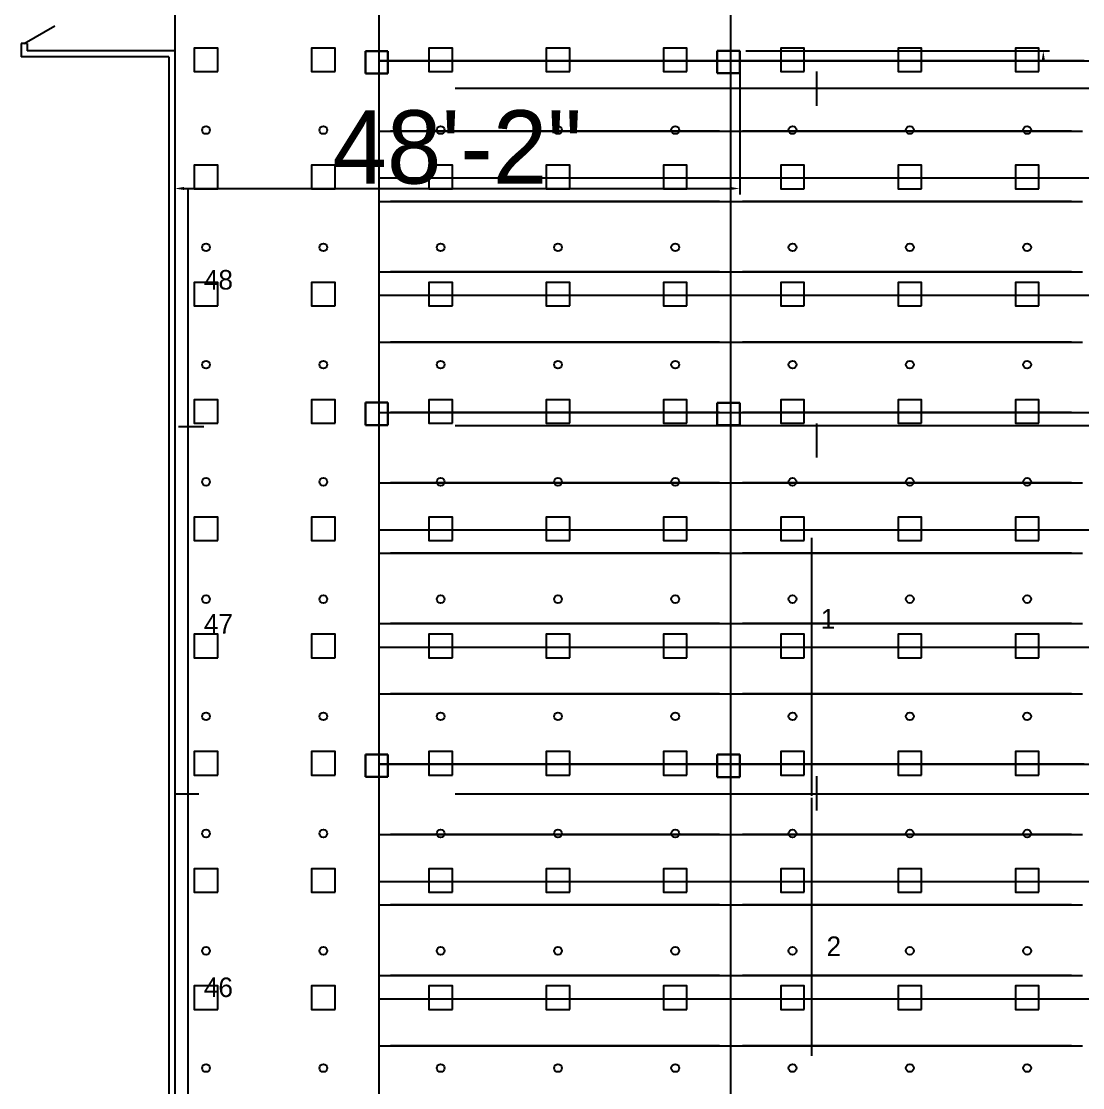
# Model space of a CAD drawing. Extents: x 1373 to 6011, y 746 to 4300.
# Drawn here: x 1655 to 2741, y 1934 to 3026 of the extents above; entities that cross this region are included whole.
import ezdxf

# ---------------------------------------------------------------- set-up
doc = ezdxf.new("R2010")
doc.units = 0
doc.header["$LTSCALE"] = 192
doc.header["$MEASUREMENT"] = 0
doc.layers.get('0').update_dxf_attribs({"linetype": 'CONTINUOUS'})
for name, color, linetype in [('CEILING', 4, 'CONTINUOUS'), ('DIMENSIONS', 7, 'CONTINUOUS'), ('ELECTTRACKS', 6, 'CONTINUOUS'), ('FIXT-DWNLITE', 6, 'CONTINUOUS'), ('FIXT-HID', 5, 'CONTINUOUS'), ('FIXT-TRACK', 7, 'CONTINUOUS'), ('VENU-JOIST', 6, 'CONTINUOUS'), ('VENU-TRUSS_P-POINTS', 9, 'CONTINUOUS')]:
    doc.layers.add(name, color=color, linetype=linetype)

# ---------------------------------------------------------------- blocks, each defined once
blk = doc.blocks.new('JOIST')
at = {"layer": 'VENU-JOIST'}
for p, q in [((0.5, 0), (359.5, 0)), ((35.8, 0, -24), (324.2, 0, -24)), ((180, 0, -24), (180, 0))]:
    blk.add_line(p, q, dxfattribs=at)
at = {"layer": 'VENU-JOIST', "extrusion": (0, -1, 0)}
for points in [[(35.8, -24), (11.7, 0)], [(59.8, 0), (35.8, -24)], [(83.8, -24), (59.8, 0)], [(107.9, 0), (83.8, -24)], [(131.9, -24), (107.9, 0)], [(156, 0), (131.9, -24)], [(180, -24), (156, 0)], [(204, 0), (180, -24)], [(228.1, -24), (204, 0)], [(252.1, 0), (228.1, -24)], [(276.2, -24), (252.1, 0)], [(300.2, 0), (276.2, -24)], [(324.2, -24), (300.2, 0)], [(348.3, 0), (324.2, -24)]]:
    blk.add_lwpolyline(points, dxfattribs=at)

msp = doc.modelspace()

# ---------------------------------------------------------------- linework, layer by layer
for p, q in [((1658.2, 3002.8), (1689.4, 3020.8)), ((1661.2, 3002.8), (1655.2, 3002.8)), ((1655.2, 3002.8), (1655.2, 2989.3)), ((1661.2, 3002.8), (1661.2, 2995.3)), ((1812.2, 2995.3), (1661.2, 2995.3)), ((1812.2, 2995.3, 192), (1661.2, 2995.3, 192)), ((1812.2, 2995.3), (1812.2, 1486)), ((2007.2, 2972), (2007.2, 2995)), ((2007.2, 2995), (2030.2, 2995)), ((2030.2, 2995), (2030.2, 2972)), ((2367.2, 2972.3), (2367.2, 2995.3)), ((2367.2, 2995.3), (2390.2, 2995.3)), ((2390.2, 2995.3), (2390.2, 2972.3)), ((1806.2, 2989.3), (1655.2, 2989.3)), ((1806.2, 2989.3), (1806.2, 1492)), ((1812.2, 2989), (1812.2, 2848.2)), ((2030.2, 2972), (2007.2, 2972)), ((2390.2, 2972.3), (2367.2, 2972.3)), ((2007.2, 2612.3), (2007.2, 2635.3)), ((2007.2, 2635.3), (2030.2, 2635.3)), ((2030.2, 2635.3), (2030.2, 2612.3)), ((2367.2, 2612.1), (2367.2, 2635.1)), ((2367.2, 2635.1), (2390.2, 2635.1)), ((2390.2, 2635.1), (2390.2, 2612.1)), ((2030.2, 2612.3), (2007.2, 2612.3)), ((2390.2, 2612.1), (2367.2, 2612.1)), ((2007.2, 2252.3), (2007.2, 2275.3)), ((2007.2, 2275.3), (2030.2, 2275.3)), ((2030.2, 2275.3), (2030.2, 2252.3)), ((2367.2, 2252.1), (2367.2, 2275.1)), ((2367.2, 2275.1), (2390.2, 2275.1)), ((2390.2, 2275.1), (2390.2, 2252.1)), ((2030.2, 2252.3), (2007.2, 2252.3)), ((2390.2, 2252.1), (2367.2, 2252.1))]:
    msp.add_line(p, q)
msp.add_solid([(1821.6, 2852.9), (1821.6, 2856), (1812.2, 2854.4)])
at = {"layer": 'CEILING'}
for p, q in [((1812.2, 3322.3, 299), (1812.2, 1208.2, 299)), ((2030.2, 2995, 300), (2007.2, 2995, 300)), ((2007.2, 2995, 300), (2007.2, 2972, 300)), ((2030.2, 2972, 300), (2030.2, 2995, 300)), ((2390.2, 2995.3, 300), (2367.2, 2995.3, 300)), ((2367.2, 2995.3, 300), (2367.2, 2972.3, 300)), ((2390.2, 2972.3, 300), (2390.2, 2995.3, 300)), ((2007.2, 2972, 300), (2030.2, 2972, 300)), ((2367.2, 2972.3, 300), (2390.2, 2972.3, 300)), ((2030.2, 2635.3, 300), (2007.2, 2635.3, 300)), ((2007.2, 2635.3, 300), (2007.2, 2612.3, 300)), ((2030.2, 2612.3, 300), (2030.2, 2635.3, 300)), ((2390.2, 2635.1, 300), (2367.2, 2635.1, 300)), ((2367.2, 2635.1, 300), (2367.2, 2612.1, 300)), ((2390.2, 2612.1, 300), (2390.2, 2635.1, 300)), ((2007.2, 2612.3, 300), (2030.2, 2612.3, 300)), ((2367.2, 2612.1, 300), (2390.2, 2612.1, 300)), ((2030.2, 2275.3, 300), (2007.2, 2275.3, 300)), ((2007.2, 2275.3, 300), (2007.2, 2252.3, 300)), ((2030.2, 2252.3, 300), (2030.2, 2275.3, 300)), ((2367.2, 2275.1, 300), (2367.2, 2252.1, 300)), ((2390.2, 2275.1, 300), (2367.2, 2275.1, 300)), ((2390.2, 2252.1, 300), (2390.2, 2275.1, 300)), ((2007.2, 2252.3, 300), (2030.2, 2252.3, 300)), ((2367.2, 2252.1, 300), (2390.2, 2252.1, 300))]:
    msp.add_line(p, q, dxfattribs=at)
at = {"layer": 'DIMENSIONS'}
for p, q in [((2396.5, 2995.3), (2707, 2995.3)), ((2390.2, 2989), (2390.2, 2848.2)), ((1821.6, 2854.4), (2380.9, 2854.4))]:
    msp.add_line(p, q, dxfattribs=at)
for points in [[(2699.2, 2985.9), (2702.3, 2985.9), (2700.7, 2995.3)], [(2380.9, 2852.9), (2380.9, 2856), (2390.2, 2854.4)]]:
    msp.add_solid(points, dxfattribs=at)
at = {"layer": 'ELECTTRACKS'}
for p, q in [((2469, 2939, 300), (2469, 2974, 300)), ((1826, 1488, 300), (1826, 2855, 300)), ((1816, 2611, 300), (1842, 2611, 300)), ((2469, 2579, 300), (2469, 2614, 300)), ((2464, 2233, 300), (2464, 2497, 300)), ((2469, 2218, 300), (2469, 2253, 300)), ((1812, 2235, 300), (1837, 2235, 300)), ((2099, 2235, 300), (3052, 2235, 300)), ((2464, 1967, 300), (2464, 2231, 300))]:
    msp.add_line(p, q, dxfattribs=at)
at = {"layer": 'FIXT-DWNLITE'}
for centre in [(1844.2, 2914.2, 300), (1964.2, 2914.2, 300), (2084.2, 2914.2, 300), (2204.2, 2914.2, 300), (2324.2, 2914.2, 300), (2444.2, 2914.2, 300), (2564.2, 2914.2, 300), (2684.2, 2914.2, 300), (1844.2, 2794.2, 300), (1964.2, 2794.2, 300), (2084.2, 2794.2, 300), (2204.2, 2794.2, 300), (2324.2, 2794.2, 300), (2444.2, 2794.2, 300), (2564.2, 2794.2, 300), (2684.2, 2794.2, 300), (1844.2, 2674.2, 300), (1964.2, 2674.2, 300), (2084.2, 2674.2, 300), (2204.2, 2674.2, 300), (2324.2, 2674.2, 300), (2444.2, 2674.2, 300), (2564.2, 2674.2, 300), (2684.2, 2674.2, 300), (1844.2, 2554.2, 300), (1964.2, 2554.2, 300), (2084.2, 2554.2, 300), (2204.2, 2554.2, 300), (2324.2, 2554.2, 300), (2444.2, 2554.2, 300), (2564.2, 2554.2, 300), (2684.2, 2554.2, 300), (1844.2, 2434.2, 300), (1964.2, 2434.2, 300), (2084.2, 2434.2, 300), (2204.2, 2434.2, 300), (2324.2, 2434.2, 300), (2444.2, 2434.2, 300), (2564.2, 2434.2, 300), (2684.2, 2434.2, 300), (1844.2, 2314.2, 300), (1964.2, 2314.2, 300), (2084.2, 2314.2, 300), (2204.2, 2314.2, 300), (2324.2, 2314.2, 300), (2444.2, 2314.2, 300), (2444.2, 2314.2, 300), (2564.2, 2314.2, 300), (2684.2, 2314.2, 300), (1844.2, 2194.3, 300), (1964.2, 2194.3, 300), (2084.2, 2194.3, 300), (2204.2, 2194.3, 300), (2324.2, 2194.3, 300), (2444.2, 2194.3, 300), (2564.2, 2194.3, 300), (2684.2, 2194.3, 300), (1844.2, 2074.3, 300), (1964.2, 2074.3, 300), (2084.2, 2074.3, 300), (2204.2, 2074.3, 300), (2324.2, 2074.3, 300), (2444.2, 2074.3, 300), (2564.2, 2074.3, 300), (2684.2, 2074.3, 300), (1844.2, 1954.3, 300), (1964.2, 1954.3, 300), (2084.2, 1954.3, 300), (2204.2, 1954.3, 300), (2324.2, 1954.3, 300), (2444.2, 1954.3, 300), (2564.2, 1954.3, 300), (2684.2, 1954.3, 300)]:
    msp.add_circle(centre, 4, dxfattribs=at)
at = {"layer": 'FIXT-HID', "elevation": 300}
for points in [[(1856.2, 2974.2), (1856.2, 2998.2), (1856.2, 2998.2), (1856.2, 2998.2), (1832.2, 2998.2), (1832.2, 2974.2)], [(1856.2, 2974.2), (1856.2, 2998.2), (1856.2, 2998.2), (1856.2, 2998.2), (1832.2, 2998.2), (1832.2, 2974.2)], [(1976.2, 2974.2), (1976.2, 2998.2), (1976.2, 2998.2), (1976.2, 2998.2), (1952.2, 2998.2), (1952.2, 2974.2)], [(1976.2, 2974.2), (1976.2, 2998.2), (1976.2, 2998.2), (1976.2, 2998.2), (1952.2, 2998.2), (1952.2, 2974.2)], [(2096.2, 2974.2), (2096.2, 2998.2), (2096.2, 2998.2), (2096.2, 2998.2), (2072.2, 2998.2), (2072.2, 2974.2)], [(2096.2, 2974.2), (2096.2, 2998.2), (2096.2, 2998.2), (2096.2, 2998.2), (2072.2, 2998.2), (2072.2, 2974.2)], [(2216.2, 2974.2), (2216.2, 2998.2), (2216.2, 2998.2), (2216.2, 2998.2), (2192.2, 2998.2), (2192.2, 2974.2)], [(2216.2, 2974.2), (2216.2, 2998.2), (2216.2, 2998.2), (2216.2, 2998.2), (2192.2, 2998.2), (2192.2, 2974.2)], [(2336.2, 2974.2), (2336.2, 2998.2), (2336.2, 2998.2), (2336.2, 2998.2), (2312.2, 2998.2), (2312.2, 2974.2)], [(2336.2, 2974.2), (2336.2, 2998.2), (2336.2, 2998.2), (2336.2, 2998.2), (2312.2, 2998.2), (2312.2, 2974.2)], [(2456.2, 2974.2), (2456.2, 2998.2), (2456.2, 2998.2), (2456.2, 2998.2), (2432.2, 2998.2), (2432.2, 2974.2)], [(2456.2, 2974.2), (2456.2, 2998.2), (2456.2, 2998.2), (2456.2, 2998.2), (2432.2, 2998.2), (2432.2, 2974.2)], [(2576.2, 2974.2), (2576.2, 2998.2), (2576.2, 2998.2), (2576.2, 2998.2), (2552.2, 2998.2), (2552.2, 2974.2)], [(2576.2, 2974.2), (2576.2, 2998.2), (2576.2, 2998.2), (2576.2, 2998.2), (2552.2, 2998.2), (2552.2, 2974.2)], [(2696.2, 2974.2), (2696.2, 2998.2), (2696.2, 2998.2), (2696.2, 2998.2), (2672.2, 2998.2), (2672.2, 2974.2)], [(2696.2, 2974.2), (2696.2, 2998.2), (2696.2, 2998.2), (2696.2, 2998.2), (2672.2, 2998.2), (2672.2, 2974.2)], [(1856.2, 2854.2), (1856.2, 2878.2), (1856.2, 2878.2), (1856.2, 2878.2), (1832.2, 2878.2), (1832.2, 2854.2)], [(1976.2, 2854.2), (1976.2, 2878.2), (1976.2, 2878.2), (1976.2, 2878.2), (1952.2, 2878.2), (1952.2, 2854.2)], [(2096.2, 2854.2), (2096.2, 2878.2), (2096.2, 2878.2), (2096.2, 2878.2), (2072.2, 2878.2), (2072.2, 2854.2)], [(2216.2, 2854.2), (2216.2, 2878.2), (2216.2, 2878.2), (2216.2, 2878.2), (2192.2, 2878.2), (2192.2, 2854.2)], [(2336.2, 2854.2), (2336.2, 2878.2), (2336.2, 2878.2), (2336.2, 2878.2), (2312.2, 2878.2), (2312.2, 2854.2)], [(2456.2, 2854.2), (2456.2, 2878.2), (2456.2, 2878.2), (2456.2, 2878.2), (2432.2, 2878.2), (2432.2, 2854.2)], [(2576.2, 2854.2), (2576.2, 2878.2), (2576.2, 2878.2), (2576.2, 2878.2), (2552.2, 2878.2), (2552.2, 2854.2)], [(2696.2, 2854.2), (2696.2, 2878.2), (2696.2, 2878.2), (2696.2, 2878.2), (2672.2, 2878.2), (2672.2, 2854.2)], [(1856.2, 2734.2), (1856.2, 2758.2), (1856.2, 2758.2), (1856.2, 2758.2), (1832.2, 2758.2), (1832.2, 2734.2)], [(1976.2, 2734.2), (1976.2, 2758.2), (1976.2, 2758.2), (1976.2, 2758.2), (1952.2, 2758.2), (1952.2, 2734.2)], [(2096.2, 2734.2), (2096.2, 2758.2), (2096.2, 2758.2), (2096.2, 2758.2), (2072.2, 2758.2), (2072.2, 2734.2)], [(2216.2, 2734.2), (2216.2, 2758.2), (2216.2, 2758.2), (2216.2, 2758.2), (2192.2, 2758.2), (2192.2, 2734.2)], [(2336.2, 2734.2), (2336.2, 2758.2), (2336.2, 2758.2), (2336.2, 2758.2), (2312.2, 2758.2), (2312.2, 2734.2)], [(2456.2, 2734.2), (2456.2, 2758.2), (2456.2, 2758.2), (2456.2, 2758.2), (2432.2, 2758.2), (2432.2, 2734.2)], [(2576.2, 2734.2), (2576.2, 2758.2), (2576.2, 2758.2), (2576.2, 2758.2), (2552.2, 2758.2), (2552.2, 2734.2)], [(2696.2, 2734.2), (2696.2, 2758.2), (2696.2, 2758.2), (2696.2, 2758.2), (2672.2, 2758.2), (2672.2, 2734.2)], [(1856.2, 2614.2), (1856.2, 2638.2), (1856.2, 2638.2), (1856.2, 2638.2), (1832.2, 2638.2), (1832.2, 2614.2)], [(1976.2, 2614.2), (1976.2, 2638.2), (1976.2, 2638.2), (1976.2, 2638.2), (1952.2, 2638.2), (1952.2, 2614.2)], [(2096.2, 2614.2), (2096.2, 2638.2), (2096.2, 2638.2), (2096.2, 2638.2), (2072.2, 2638.2), (2072.2, 2614.2)], [(2216.2, 2614.2), (2216.2, 2638.2), (2216.2, 2638.2), (2216.2, 2638.2), (2192.2, 2638.2), (2192.2, 2614.2)], [(2336.2, 2614.2), (2336.2, 2638.2), (2336.2, 2638.2), (2336.2, 2638.2), (2312.2, 2638.2), (2312.2, 2614.2)], [(2456.2, 2614.2), (2456.2, 2638.2), (2456.2, 2638.2), (2456.2, 2638.2), (2432.2, 2638.2), (2432.2, 2614.2)], [(2576.2, 2614.2), (2576.2, 2638.2), (2576.2, 2638.2), (2576.2, 2638.2), (2552.2, 2638.2), (2552.2, 2614.2)], [(2696.2, 2614.2), (2696.2, 2638.2), (2696.2, 2638.2), (2696.2, 2638.2), (2672.2, 2638.2), (2672.2, 2614.2)], [(1856.2, 2494.2), (1856.2, 2518.2), (1856.2, 2518.2), (1856.2, 2518.2), (1832.2, 2518.2), (1832.2, 2494.2)], [(1976.2, 2494.2), (1976.2, 2518.2), (1976.2, 2518.2), (1976.2, 2518.2), (1952.2, 2518.2), (1952.2, 2494.2)], [(2096.2, 2494.2), (2096.2, 2518.2), (2096.2, 2518.2), (2096.2, 2518.2), (2072.2, 2518.2), (2072.2, 2494.2)], [(2216.2, 2494.2), (2216.2, 2518.2), (2216.2, 2518.2), (2216.2, 2518.2), (2192.2, 2518.2), (2192.2, 2494.2)], [(2336.2, 2494.2), (2336.2, 2518.2), (2336.2, 2518.2), (2336.2, 2518.2), (2312.2, 2518.2), (2312.2, 2494.2)], [(2456.2, 2494.2), (2456.2, 2518.2), (2456.2, 2518.2), (2456.2, 2518.2), (2432.2, 2518.2), (2432.2, 2494.2)], [(2576.2, 2494.2), (2576.2, 2518.2), (2576.2, 2518.2), (2576.2, 2518.2), (2552.2, 2518.2), (2552.2, 2494.2)], [(2696.2, 2494.2), (2696.2, 2518.2), (2696.2, 2518.2), (2696.2, 2518.2), (2672.2, 2518.2), (2672.2, 2494.2)], [(1856.2, 2374.2), (1856.2, 2398.2), (1856.2, 2398.2), (1856.2, 2398.2), (1832.2, 2398.2), (1832.2, 2374.2)], [(1976.2, 2374.2), (1976.2, 2398.2), (1976.2, 2398.2), (1976.2, 2398.2), (1952.2, 2398.2), (1952.2, 2374.2)], [(2096.2, 2374.2), (2096.2, 2398.2), (2096.2, 2398.2), (2096.2, 2398.2), (2072.2, 2398.2), (2072.2, 2374.2)], [(2216.2, 2374.2), (2216.2, 2398.2), (2216.2, 2398.2), (2216.2, 2398.2), (2192.2, 2398.2), (2192.2, 2374.2)], [(2336.2, 2374.2), (2336.2, 2398.2), (2336.2, 2398.2), (2336.2, 2398.2), (2312.2, 2398.2), (2312.2, 2374.2)], [(2456.2, 2374.2), (2456.2, 2398.2), (2456.2, 2398.2), (2456.2, 2398.2), (2432.2, 2398.2), (2432.2, 2374.2)], [(2576.2, 2374.2), (2576.2, 2398.2), (2576.2, 2398.2), (2576.2, 2398.2), (2552.2, 2398.2), (2552.2, 2374.2)], [(2696.2, 2374.2), (2696.2, 2398.2), (2696.2, 2398.2), (2696.2, 2398.2), (2672.2, 2398.2), (2672.2, 2374.2)], [(1856.2, 2254.2), (1856.2, 2278.2), (1856.2, 2278.2), (1856.2, 2278.2), (1832.2, 2278.2), (1832.2, 2254.2)], [(1856.2, 2254.2), (1856.2, 2278.2), (1856.2, 2278.2), (1856.2, 2278.2), (1832.2, 2278.2), (1832.2, 2254.2)], [(1976.2, 2254.2), (1976.2, 2278.2), (1976.2, 2278.2), (1976.2, 2278.2), (1952.2, 2278.2), (1952.2, 2254.2)], [(1976.2, 2254.2), (1976.2, 2278.2), (1976.2, 2278.2), (1976.2, 2278.2), (1952.2, 2278.2), (1952.2, 2254.2)], [(2096.2, 2254.2), (2096.2, 2278.2), (2096.2, 2278.2), (2096.2, 2278.2), (2072.2, 2278.2), (2072.2, 2254.2)], [(2096.2, 2254.2), (2096.2, 2278.2), (2096.2, 2278.2), (2096.2, 2278.2), (2072.2, 2278.2), (2072.2, 2254.2)], [(2216.2, 2254.2), (2216.2, 2278.2), (2216.2, 2278.2), (2216.2, 2278.2), (2192.2, 2278.2), (2192.2, 2254.2)], [(2216.2, 2254.2), (2216.2, 2278.2), (2216.2, 2278.2), (2216.2, 2278.2), (2192.2, 2278.2), (2192.2, 2254.2)], [(2336.2, 2254.2), (2336.2, 2278.2), (2336.2, 2278.2), (2336.2, 2278.2), (2312.2, 2278.2), (2312.2, 2254.2)], [(2336.2, 2254.2), (2336.2, 2278.2), (2336.2, 2278.2), (2336.2, 2278.2), (2312.2, 2278.2), (2312.2, 2254.2)], [(2456.2, 2254.2), (2456.2, 2278.2), (2456.2, 2278.2), (2456.2, 2278.2), (2432.2, 2278.2), (2432.2, 2254.2)], [(2456.2, 2254.2), (2456.2, 2278.2), (2456.2, 2278.2), (2456.2, 2278.2), (2432.2, 2278.2), (2432.2, 2254.2)], [(2576.2, 2254.2), (2576.2, 2278.2), (2576.2, 2278.2), (2576.2, 2278.2), (2552.2, 2278.2), (2552.2, 2254.2)], [(2576.2, 2254.2), (2576.2, 2278.2), (2576.2, 2278.2), (2576.2, 2278.2), (2552.2, 2278.2), (2552.2, 2254.2)], [(2576.2, 2254.2), (2576.2, 2278.2), (2576.2, 2278.2), (2576.2, 2278.2), (2552.2, 2278.2), (2552.2, 2254.2)], [(2696.2, 2254.2), (2696.2, 2278.2), (2696.2, 2278.2), (2696.2, 2278.2), (2672.2, 2278.2), (2672.2, 2254.2)], [(2696.2, 2254.2), (2696.2, 2278.2), (2696.2, 2278.2), (2696.2, 2278.2), (2672.2, 2278.2), (2672.2, 2254.2)], [(2696.2, 2254.2), (2696.2, 2278.2), (2696.2, 2278.2), (2696.2, 2278.2), (2672.2, 2278.2), (2672.2, 2254.2)], [(1856.2, 2134.3), (1856.2, 2158.3), (1856.2, 2158.3), (1856.2, 2158.3), (1832.2, 2158.3), (1832.2, 2134.3)], [(1856.2, 2134.3), (1856.2, 2158.3), (1856.2, 2158.3), (1856.2, 2158.3), (1832.2, 2158.3), (1832.2, 2134.3)], [(1976.2, 2134.3), (1976.2, 2158.3), (1976.2, 2158.3), (1976.2, 2158.3), (1952.2, 2158.3), (1952.2, 2134.3)], [(1976.2, 2134.3), (1976.2, 2158.3), (1976.2, 2158.3), (1976.2, 2158.3), (1952.2, 2158.3), (1952.2, 2134.3)], [(2096.2, 2134.3), (2096.2, 2158.3), (2096.2, 2158.3), (2096.2, 2158.3), (2072.2, 2158.3), (2072.2, 2134.3)], [(2096.2, 2134.3), (2096.2, 2158.3), (2096.2, 2158.3), (2096.2, 2158.3), (2072.2, 2158.3), (2072.2, 2134.3)], [(2216.2, 2134.3), (2216.2, 2158.3), (2216.2, 2158.3), (2216.2, 2158.3), (2192.2, 2158.3), (2192.2, 2134.3)], [(2216.2, 2134.3), (2216.2, 2158.3), (2216.2, 2158.3), (2216.2, 2158.3), (2192.2, 2158.3), (2192.2, 2134.3)], [(2336.2, 2134.3), (2336.2, 2158.3), (2336.2, 2158.3), (2336.2, 2158.3), (2312.2, 2158.3), (2312.2, 2134.3)], [(2336.2, 2134.3), (2336.2, 2158.3), (2336.2, 2158.3), (2336.2, 2158.3), (2312.2, 2158.3), (2312.2, 2134.3)], [(2456.2, 2134.3), (2456.2, 2158.3), (2456.2, 2158.3), (2456.2, 2158.3), (2432.2, 2158.3), (2432.2, 2134.3)], [(2456.2, 2134.3), (2456.2, 2158.3), (2456.2, 2158.3), (2456.2, 2158.3), (2432.2, 2158.3), (2432.2, 2134.3)], [(2576.2, 2134.3), (2576.2, 2158.3), (2576.2, 2158.3), (2576.2, 2158.3), (2552.2, 2158.3), (2552.2, 2134.3)], [(2576.2, 2134.3), (2576.2, 2158.3), (2576.2, 2158.3), (2576.2, 2158.3), (2552.2, 2158.3), (2552.2, 2134.3)], [(2696.2, 2134.3), (2696.2, 2158.3), (2696.2, 2158.3), (2696.2, 2158.3), (2672.2, 2158.3), (2672.2, 2134.3)], [(2696.2, 2134.3), (2696.2, 2158.3), (2696.2, 2158.3), (2696.2, 2158.3), (2672.2, 2158.3), (2672.2, 2134.3)], [(1856.2, 2014.3), (1856.2, 2038.3), (1856.2, 2038.3), (1856.2, 2038.3), (1832.2, 2038.3), (1832.2, 2014.3)], [(1856.2, 2014.3), (1856.2, 2038.3), (1856.2, 2038.3), (1856.2, 2038.3), (1832.2, 2038.3), (1832.2, 2014.3)], [(1976.2, 2014.3), (1976.2, 2038.3), (1976.2, 2038.3), (1976.2, 2038.3), (1952.2, 2038.3), (1952.2, 2014.3)], [(1976.2, 2014.3), (1976.2, 2038.3), (1976.2, 2038.3), (1976.2, 2038.3), (1952.2, 2038.3), (1952.2, 2014.3)], [(2096.2, 2014.3), (2096.2, 2038.3), (2096.2, 2038.3), (2096.2, 2038.3), (2072.2, 2038.3), (2072.2, 2014.3)], [(2096.2, 2014.3), (2096.2, 2038.3), (2096.2, 2038.3), (2096.2, 2038.3), (2072.2, 2038.3), (2072.2, 2014.3)], [(2216.2, 2014.3), (2216.2, 2038.3), (2216.2, 2038.3), (2216.2, 2038.3), (2192.2, 2038.3), (2192.2, 2014.3)], [(2216.2, 2014.3), (2216.2, 2038.3), (2216.2, 2038.3), (2216.2, 2038.3), (2192.2, 2038.3), (2192.2, 2014.3)], [(2336.2, 2014.3), (2336.2, 2038.3), (2336.2, 2038.3), (2336.2, 2038.3), (2312.2, 2038.3), (2312.2, 2014.3)], [(2336.2, 2014.3), (2336.2, 2038.3), (2336.2, 2038.3), (2336.2, 2038.3), (2312.2, 2038.3), (2312.2, 2014.3)], [(2456.2, 2014.3), (2456.2, 2038.3), (2456.2, 2038.3), (2456.2, 2038.3), (2432.2, 2038.3), (2432.2, 2014.3)], [(2456.2, 2014.3), (2456.2, 2038.3), (2456.2, 2038.3), (2456.2, 2038.3), (2432.2, 2038.3), (2432.2, 2014.3)], [(2576.2, 2014.3), (2576.2, 2038.3), (2576.2, 2038.3), (2576.2, 2038.3), (2552.2, 2038.3), (2552.2, 2014.3)], [(2576.2, 2014.3), (2576.2, 2038.3), (2576.2, 2038.3), (2576.2, 2038.3), (2552.2, 2038.3), (2552.2, 2014.3)], [(2696.2, 2014.3), (2696.2, 2038.3), (2696.2, 2038.3), (2696.2, 2038.3), (2672.2, 2038.3), (2672.2, 2014.3)], [(2696.2, 2014.3), (2696.2, 2038.3), (2696.2, 2038.3), (2696.2, 2038.3), (2672.2, 2038.3), (2672.2, 2014.3)]]:
    msp.add_lwpolyline(points, close=True, dxfattribs=at)
at = {"layer": 'FIXT-HID'}
msp.add_circle((2444.2, 2794.2, 300), 4, dxfattribs=at)
at = {"layer": 'FIXT-TRACK'}
for p, q in [((2099, 2957, 300), (4252, 2957, 300)), ((2099, 2612, 300), (4252, 2612, 300))]:
    msp.add_line(p, q, dxfattribs=at)
at = {"layer": 'VENU-JOIST', "extrusion": (0, -1, 0)}
for p, q in [((2382.5, 2985.2, 642), (2021.5, 2985.2, 489.5)), ((2021.6, 2985.2, 641.5), (2382.5, 2985.2, 489.5)), ((2742.5, 2985.2, 642), (2381.5, 2985.2, 489.5)), ((2381.6, 2985.2, 641.5), (2742.5, 2985.2, 489.5)), ((2382.5, 2265.2, 642), (2021.5, 2265.2, 489.5)), ((2021.6, 2265.2, 641.5), (2382.5, 2265.2, 489.5)), ((2742.5, 2265.2, 642), (2381.5, 2265.2, 489.5)), ((2381.6, 2265.2, 641.5), (2742.5, 2265.2, 489.5))]:
    msp.add_line(p, q, dxfattribs=at)
at = {"layer": 'VENU-TRUSS_P-POINTS', "extrusion": (1, 0, 0)}
for p, q in [((2021.2, 2985.2, 503), (2021.2, 3105.2, 628)), ((2381.2, 2985.2, 503), (2381.2, 3105.2, 628)), ((2021.2, 2985.2, 628), (2021.2, 2985.2, 503)), ((2021.2, 2865.2, 503), (2021.2, 2985.2, 628)), ((2021.2, 2985.2, 503), (4548.7, 2985.2, 503)), ((2381.2, 2865.2, 503), (2381.2, 2985.2, 628)), ((2381.2, 2985.2, 628), (2381.2, 2985.2, 503)), ((2021.2, 2745.2, 503), (2021.2, 2865.2, 628)), ((2021.2, 2865.2, 628), (2021.2, 2865.2, 503)), ((2021.2, 2865.2, 503), (4548.7, 2865.2, 503)), ((2381.2, 2865.2, 628), (2381.2, 2865.2, 503)), ((2381.2, 2745.2, 503), (2381.2, 2865.2, 628)), ((2021.2, 2745.2, 628), (2021.2, 2745.2, 503)), ((2021.2, 2625.2, 503), (2021.2, 2745.2, 628)), ((2021.2, 2745.2, 503), (4548.7, 2745.2, 503)), ((2381.2, 2625.2, 503), (2381.2, 2745.2, 628)), ((2381.2, 2745.2, 628), (2381.2, 2745.2, 503)), ((2021.2, 2505.2, 503), (2021.2, 2625.2, 628)), ((2021.2, 2625.2, 628), (2021.2, 2625.2, 503)), ((2021.2, 2625.2, 503), (4548.7, 2625.2, 503)), ((2381.2, 2625.2, 628), (2381.2, 2625.2, 503)), ((2381.2, 2505.2, 503), (2381.2, 2625.2, 628)), ((2021.2, 2385.2, 503), (2021.2, 2505.2, 628)), ((2021.2, 2505.2, 628), (2021.2, 2505.2, 503)), ((2021.2, 2505.2, 503), (4548.7, 2505.2, 503)), ((2381.2, 2505.2, 628), (2381.2, 2505.2, 503)), ((2381.2, 2385.2, 503), (2381.2, 2505.2, 628)), ((2021.2, 2385.2, 628), (2021.2, 2385.2, 503)), ((2021.2, 2265.2, 503), (2021.2, 2385.2, 628)), ((2021.2, 2385.2, 503), (4548.7, 2385.2, 503)), ((2381.2, 2265.2, 503), (2381.2, 2385.2, 628)), ((2381.2, 2385.2, 628), (2381.2, 2385.2, 503)), ((2021.2, 2265.2, 628), (2021.2, 2265.2, 503)), ((2021.2, 2145.2, 628), (2021.2, 2265.2, 503)), ((2021.2, 2265.2, 503), (4548.7, 2265.2, 503)), ((2381.2, 2145.2, 628), (2381.2, 2265.2, 503)), ((2381.2, 2265.2, 628), (2381.2, 2265.2, 503)), ((2021.2, 2145.2, 628), (2021.2, 2145.2, 503)), ((2021.2, 2025.2, 628), (2021.2, 2145.2, 503)), ((2021.2, 2145.2, 503), (4548.7, 2145.2, 503)), ((2381.2, 2025.2, 628), (2381.2, 2145.2, 503)), ((2381.2, 2145.2, 628), (2381.2, 2145.2, 503)), ((2021.2, 2025.2, 628), (2021.2, 2025.2, 503)), ((2021.2, 1905.2, 628), (2021.2, 2025.2, 503)), ((2021.2, 2025.2, 503), (4548.7, 2025.2, 503)), ((2381.2, 1905.2, 628), (2381.2, 2025.2, 503)), ((2381.2, 2025.2, 628), (2381.2, 2025.2, 503))]:
    msp.add_line(p, q, dxfattribs=at)

# ---------------------------------------------------------------- block references
at = {"layer": 'VENU-JOIST'}
for p in [(2021.2, 2985.2, 642), (2381.2, 2985.2, 642), (2021.2, 2913.2, 642), (2381.2, 2913.2, 642), (2021.2, 2841.2, 642), (2381.2, 2841.2, 642), (2021.2, 2769.2, 642), (2381.2, 2769.2, 642), (2021.2, 2697.2, 642), (2381.2, 2697.2, 642), (2021.2, 2625.2, 642), (2381.2, 2625.2, 642), (2021.2, 2553.2, 642), (2381.2, 2553.2, 642), (2021.2, 2481.2, 642), (2021.2, 2481.2, 642), (2381.2, 2481.2, 642), (2381.2, 2481.2, 642), (2021.2, 2409.2, 642), (2381.2, 2409.2, 642), (2021.2, 2337.2, 642), (2381.2, 2337.2, 642), (2021.2, 2265.2, 642), (2381.2, 2265.2, 642), (2021.2, 2193.2, 642), (2381.2, 2193.2, 642), (2021.2, 2121.2, 642), (2381.2, 2121.2, 642), (2021.2, 2049.2, 642), (2381.2, 2049.2, 642), (2021.2, 1977.2, 642), (2381.2, 1977.2, 642)]:
    msp.add_blockref('JOIST', p, dxfattribs=at)

# ---------------------------------------------------------------- texts
at = {"layer": 'DIMENSIONS', "insert": (2101.2, 2896.4), "char_height": 75, "attachment_point": 5}
msp.add_mtext('\\A1;48\'-2"', dxfattribs=at)
at = {"layer": 'ELECTTRACKS'}
for s, p in [('48', (1842, 2751, 300)), ('1', (2473, 2404, 300)), ('47', (1842, 2399, 300)), ('2', (2479, 2069, 300)), ('46', (1842, 2027, 300))]:
    msp.add_text(s, height=20, dxfattribs=at).set_placement(p)

doc.saveas('drawing.dxf')
